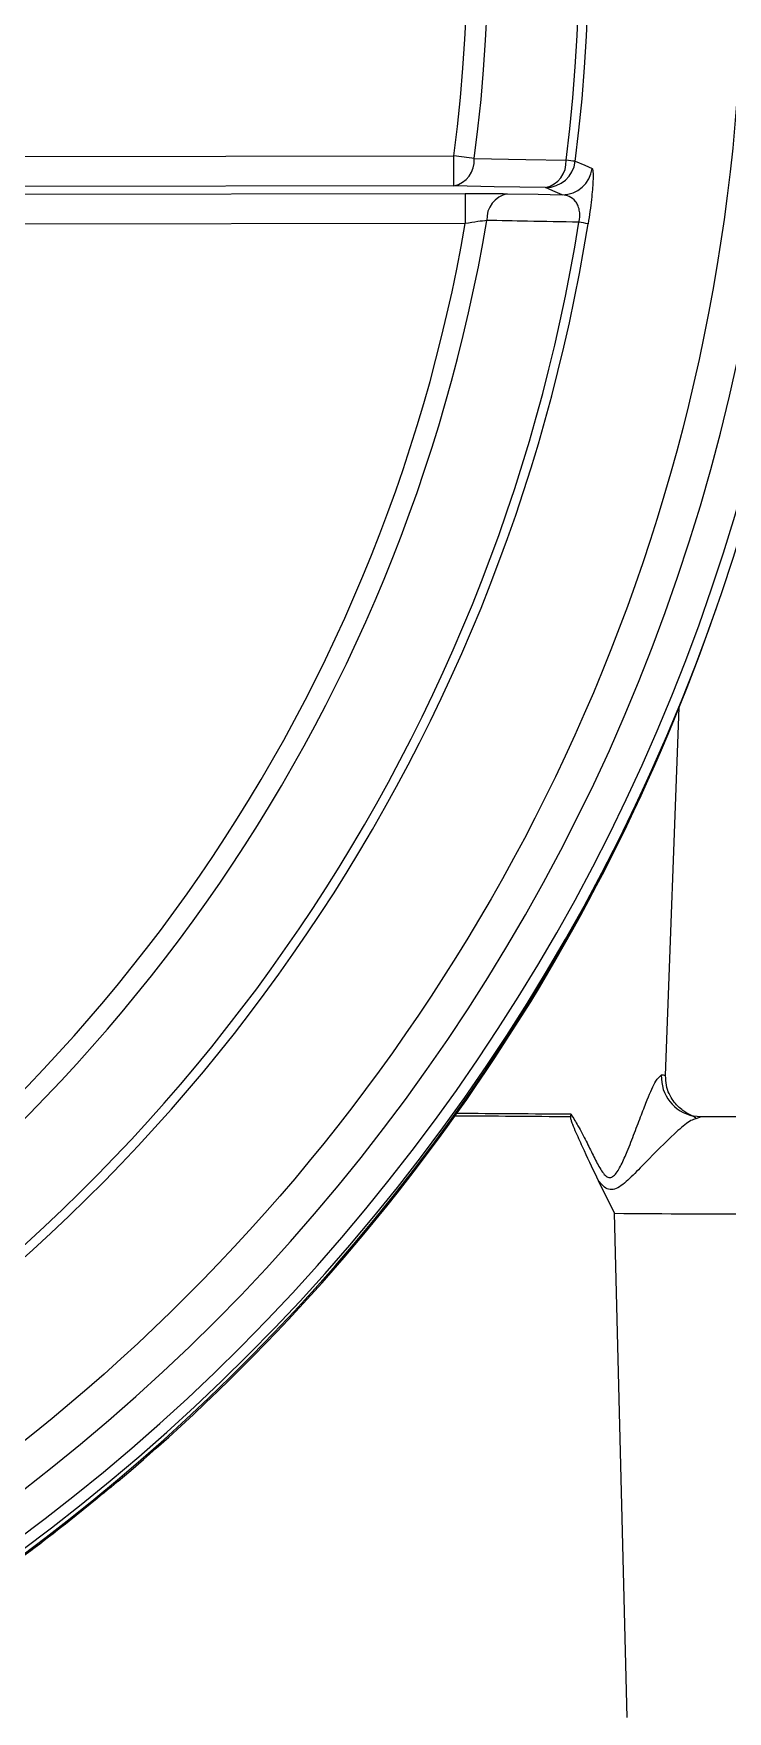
# Model space of a CAD drawing. Header units: millimetres. Extents: x 2104 to 4053, y 855 to 2233.
# Drawn here: x 2709.1 to 2743.7, y 1947.5 to 2031.2 of the extents above; entities that cross this region are included whole.
import ezdxf

# ---------------------------------------------------------------- set-up
doc = ezdxf.new("R2010")
doc.units = ezdxf.units.MM

msp = doc.modelspace()

# ---------------------------------------------------------------- linework, layer by layer
at = {"color": 7, "linetype": 'Continuous', "lineweight": 25}
for p, q in [((2683.08, 2025.059), (2730.054, 2025.119)), ((2683.049, 2023.183), (2730.628, 2023.244)), ((2730.054, 2023.615), (2683.08, 2023.555)), ((2730.628, 2021.739), (2683.048, 2021.679)), ((2740.623, 1979.24), (2741.299, 1997.606)), ((2735.89, 1977.182), (2735.896, 1977.24)), ((2735.896, 1977.24), (2735.905, 1977.309)), ((2742.129, 1977.123), (2741.998, 1977.223)), ((2742.395, 1977.182), (2742.005, 1977.222)), ((2742.395, 1977.182), (2742.124, 1977.083)), ((2744.444, 1977.176), (2742.395, 1977.182)), ((2738.065, 1972.37), (2737.278, 1973.989)), ((2738.704, 1947.225), (2738.065, 1972.37))]:
    msp.add_line(p, q, dxfattribs=at)
at = {"color": 7, "linetype": 'Continuous', "lineweight": 25, "flags": 128}
for points in [[(2731.077, 2024.983), (2733.641, 2024.94), (2735.656, 2024.906)], [(2736.116, 2024.845), (2736.585, 2024.646), (2736.953, 2024.49)], [(2734.631, 2023.532), (2732.068, 2023.578), (2730.054, 2023.615)], [(2732.72, 2023.229), (2734.26, 2023.202), (2735.469, 2023.18)], [(2735.469, 2023.18), (2735, 2023.377), (2734.631, 2023.532)]]:
    msp.add_lwpolyline(points, dxfattribs=at)
at = {"color": 7, "linetype": 'Continuous', "lineweight": 25}
msp.add_circle((2649.796, 2035.183), 94.663, dxfattribs=at)
for centre, radius, start, end in [((2650.057, 2035.658), 86.736, 352.83814, 187.30792), ((2650.059, 2035.662), 86.27, 352.83813, 187.30793), ((2650.066, 2035.675), 81.714, 352.48125, 187.66482), ((2650.067, 2035.677), 80.681, 352.48124, 187.66483), ((2685.31, 1685.665), 342.391, 82.31833, 82.49103), ((2500.91, 2024.461), 229.146, 359.78854, 0.16471), ((2729.77, 2024.894), 1.31, 282.50003, 3.89087), ((2734.346, 2024.813), 1.313, 282.53708, 4.0653), ((2734.627, 2025.032), 1.501, 270.16708, 352.82697), ((2732.354, 1998.33), 26.78, 81.92595, 82.91889), ((2735.465, 2024.68), 1.501, 270.16695, 352.70254), ((2959.772, 2022.398), 229.146, 179.78854, 180.16471), ((2732.996, 2021.963), 1.296, 102.30292, 182.91412), ((2650.031, 2035.61), 81.781, 299.09783, 350.2349), ((2650.03, 2035.609), 82.814, 299.16619, 350.46956), ((2650.023, 2035.595), 87.37, 299.20559, 350.91933), ((2650.021, 2035.592), 87.836, 299.2116, 350.91933), ((2732.158, 1995.664), 26.468, 79.99596, 81.00084), ((2649.798, 2035.182), 96.559, 279.97048, 350.17569), ((2649.795, 2035.177), 98.356, 279.97048, 350.17569), ((2649.777, 2035.145), 98.896, 279.98751, 350.15867), ((2649.519, 2034.719), 98.999, 310.10928, 341.02323), ((2649.519, 2034.814), 99, 279.79751, 336.85186), ((2742.404, 1979.178), 1.997, 177.78999, 258.47424), ((2740.456, 1978.396), 0.861, 78.84008, 93.1386), ((2716.668, -335.322), 2312.584, 89.52376, 89.666938), ((2716.779, -319.983), 2297.372, 89.523003, 89.665256), ((2747.573, 3167.627), 1195.295, 269.54424, 269.907443)]:
    msp.add_arc(centre, radius, start, end, dxfattribs=at)
for points, knots in [([(2736.953, 2024.49), (2736.972, 2024.455), (2737.008, 2024.386), (2737.006, 2023.968), (2736.972, 2023.452), (2736.923, 2022.948), (2736.854, 2022.368), (2736.788, 2021.938), (2736.756, 2021.729)], [0, 0, 0, 0, 0.2508973, 0.4991656, 0.6271269, 0.7512255, 0.8793749, 1, 1, 1, 1]), ([(2730.628, 2023.244), (2731.062, 2023.243), (2731.839, 2023.243), (2732.45, 2023.233), (2732.72, 2023.229)], [0, 0, 0, 0, 0.558736, 1, 1, 1, 1]), ([(2736.298, 2021.806), (2736.31, 2021.861), (2736.332, 2021.97), (2736.347, 2022.189), (2736.322, 2022.438), (2736.242, 2022.673), (2735.994, 2023.074), (2735.705, 2023.132), (2735.469, 2023.18)], [0, 0, 0, 0, 0.047696, 0.094506, 0.194193, 0.308398, 0.434931, 1, 1, 1, 1]), ([(2731.701, 2021.897), (2731.56, 2021.878), (2731.243, 2021.836), (2730.847, 2021.774), (2730.628, 2021.739)], [0, 0, 0, 0, 0.447285, 1, 1, 1, 1]), ([(2736.298, 2021.806), (2735.44, 2021.823), (2733.908, 2021.853), (2732.376, 2021.884), (2731.701, 2021.897)], [0, 0, 0, 0, 0.5600004, 1, 1, 1, 1]), ([(2735.905, 1977.309), (2736.021, 1977.12), (2736.286, 1976.688), (2736.647, 1975.995), (2737.003, 1975.266), (2737.335, 1974.607), (2737.632, 1974.184), (2737.888, 1974.132), (2738.138, 1974.298), (2738.416, 1974.779), (2738.743, 1975.529), (2739.078, 1976.399), (2739.412, 1977.286), (2739.779, 1978.225), (2740.146, 1979.061), (2740.324, 1979.193), (2740.409, 1979.255)], [0, 0, 0, 0, 0.054478, 0.12402, 0.18603, 0.248064, 0.309806, 0.340122, 0.371703, 0.433746, 0.49622, 0.579686, 0.665612, 0.745719, 0.879522, 1, 1, 1, 1]), ([(2741.971, 1977.229), (2741.899, 1977.259), (2741.772, 1977.312), (2741.353, 1977.573), (2741.008, 1977.958), (2740.799, 1978.309), (2740.642, 1978.744), (2740.629, 1979.076), (2740.623, 1979.24)], [0, 0, 0, 0, 0.353999, 0.6242312, 0.7330164, 0.8283793, 0.9152905, 1, 1, 1, 1]), ([(2737.278, 1973.989), (2737.042, 1974.477), (2736.688, 1975.208), (2736.268, 1976.146), (2736.057, 1976.625), (2735.953, 1976.891), (2735.906, 1977.039), (2735.891, 1977.124), (2735.888, 1977.16), (2735.889, 1977.175), (2735.89, 1977.182)], [0, 0, 0, 0, 0.499801, 0.749958, 0.875029, 0.937549, 0.976974, 0.990166, 0.995418, 1, 1, 1, 1]), ([(2742.124, 1977.083), (2742.047, 1977.06), (2741.799, 1976.988), (2741.027, 1976.328), (2740.043, 1975.349), (2739.081, 1974.346), (2738.508, 1973.796), (2738.077, 1973.553), (2737.672, 1973.529), (2737.435, 1973.805), (2737.278, 1973.989)], [0, 0, 0, 0, 0.060975, 0.196762, 0.464039, 0.597802, 0.731737, 0.798849, 0.865971, 1, 1, 1, 1]), ([(2713.299, 1959.003), (2712.372, 1958.238), (2710.291, 1956.523), (2706.689, 1953.849), (2702.238, 1950.856), (2696.858, 1947.686), (2690.491, 1944.49), (2684.127, 1941.884), (2678.262, 1939.934), (2673.396, 1938.607), (2669.25, 1937.666), (2666.717, 1937.239), (2665.694, 1937.066)], [0, 0, 0, 0, 0.0679644, 0.1524883, 0.2535699, 0.3712073, 0.5053982, 0.6561399, 0.7596863, 0.854749, 0.9413276, 1, 1, 1, 1])]:
    msp.add_open_spline(points, degree=3, knots=knots, dxfattribs=at)

doc.saveas('drawing.dxf')
